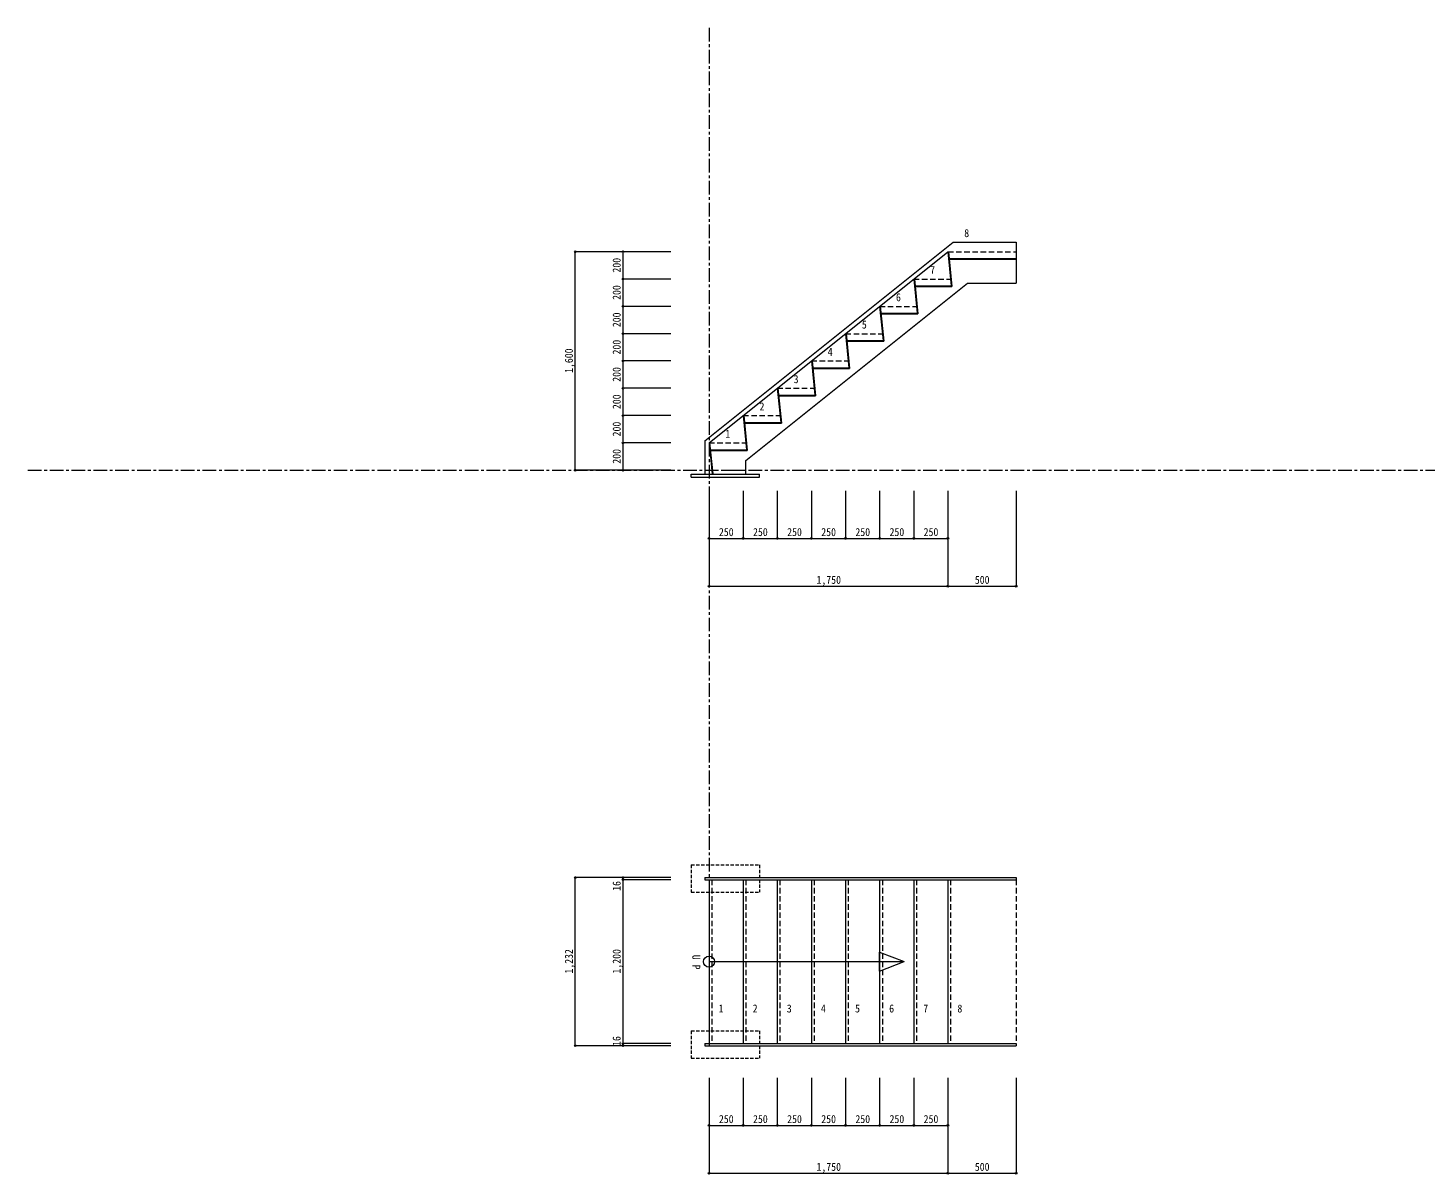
# Model space of a CAD drawing. Units: millimetres at full size, sheet at 1:20. Extents: x -43895 to 41224, y -1391 to 8430.
# Drawn here: x -43895 to -33658, y -1091 to 7304 of the extents above; entities that cross this region are included whole.
import ezdxf
from ezdxf.enums import TextEntityAlignment as Align

# ---------------------------------------------------------------- set-up
doc = ezdxf.new("R2010")
doc.units = ezdxf.units.MM
doc.header["$LTSCALE"] = 20
doc.header["$PDMODE"] = 32
doc.header["$PDSIZE"] = 12
for name, pattern in [('CHAIN1', [8, 5, -1, 1, -1]), ('DASHED1', [1.8, 1.2, -0.6]), ('DASHED2', [3, 2, -1])]:
    doc.linetypes.add(name, pattern=pattern)
for name, color, linetype, lineweight in [('5-0_通り芯', 4, 'CHAIN1', 9), ('5-1_ササラ', 3, 'Continuous', 13), ('5-2_踏み板', 2, 'Continuous', 13), ('5-3_寸法', 4, 'Continuous', 9), ('5-5_文字記事', 7, 'Continuous', 9), ('5-8_補強部材', 1, 'DASHED1', 13), ('5-D_仕上がり', 7, 'DASHED2', 18), ('5-E', 4, 'DASHED2', 9)]:
    doc.layers.add(name, color=color, linetype=linetype, lineweight=lineweight)
doc.styles.add('ＭＳ ゴシック', font='')
doc.styles.get('ＭＳ ゴシック').set_extended_font_data('MS Gothic')

msp = doc.modelspace()

# ---------------------------------------------------------------- linework, layer by layer
at = {"layer": '5-0_通り芯'}
for p, q in [((-38904.49, 7304.39), (-38904.49, -158.31)), ((-43894.54, 4064.76), (40980.99, 4064.76))]:
    msp.add_line(p, q, dxfattribs=at)
at = {"layer": '5-1_ササラ'}
for p, q in [((-38934.49, 4279.18), (-37115.01, 5734.76)), ((-37115.01, 5734.76), (-36654.49, 5734.76)), ((-36654.49, 5734.76), (-36654.49, 5434.76)), ((-38634.49, 4135), (-37009.78, 5434.76)), ((-37009.78, 5434.76), (-36654.49, 5434.76)), ((-38934.49, 4279.18), (-38934.49, 4036.76)), ((-38634.49, 4036.76), (-38634.49, 4135)), ((-38934.49, 4036.76), (-38634.49, 4036.76)), ((-38934.49, 1080.76), (-36654.49, 1080.76)), ((-38934.49, 1080.76), (-38934.49, 1064.76)), ((-38934.49, 1064.76), (-36654.49, 1064.76)), ((-36654.49, 1080.76), (-36654.49, 1064.76)), ((-38934.49, -135.24), (-36654.49, -135.24)), ((-38934.49, -135.24), (-38934.49, -151.24)), ((-38934.49, -151.24), (-36654.49, -151.24)), ((-36654.49, -135.24), (-36654.49, -151.24))]:
    msp.add_line(p, q, dxfattribs=at)
at = {"layer": '5-2_踏み板'}
for p, q in [((-38904.49, 4264.76), (-37154.49, 5664.76)), ((-37154.49, 5664.76), (-37150.01, 5665.21)), ((-37154.49, 5664.76), (-37129.49, 5414.76)), ((-37150.01, 5665.21), (-37124.52, 5410.26)), ((-37144.97, 5614.76), (-36654.49, 5614.76)), ((-37144.52, 5610.26), (-37144.52, 5614.76)), ((-37144.52, 5610.26), (-36654.49, 5610.26)), ((-37404.49, 5464.76), (-37400.01, 5465.21)), ((-37404.49, 5464.76), (-37379.49, 5214.76)), ((-37400.01, 5465.21), (-37374.52, 5210.26)), ((-37394.97, 5414.76), (-37129.49, 5414.76)), ((-37394.52, 5410.26), (-37394.52, 5414.76)), ((-37394.52, 5410.26), (-37124.52, 5410.26)), ((-37654.49, 5264.76), (-37650.01, 5265.21)), ((-37654.49, 5264.76), (-37629.49, 5014.76)), ((-37650.01, 5265.21), (-37624.52, 5010.26)), ((-37644.97, 5214.76), (-37379.49, 5214.76)), ((-37644.52, 5210.26), (-37644.52, 5214.76)), ((-37644.52, 5210.26), (-37374.52, 5210.26)), ((-37904.49, 5064.76), (-37900.01, 5065.21)), ((-37904.49, 5064.76), (-37879.49, 4814.76)), ((-37900.01, 5065.21), (-37874.52, 4810.26)), ((-37894.97, 5014.76), (-37629.49, 5014.76)), ((-37894.52, 5010.26), (-37894.52, 5014.76)), ((-37894.52, 5010.26), (-37624.52, 5010.26)), ((-38154.49, 4864.76), (-38150.01, 4865.21)), ((-38154.49, 4864.76), (-38129.49, 4614.76)), ((-38150.01, 4865.21), (-38124.52, 4610.26)), ((-38144.97, 4814.76), (-37879.49, 4814.76)), ((-38144.52, 4810.26), (-38144.52, 4814.76)), ((-38144.52, 4810.26), (-37874.52, 4810.26)), ((-38404.49, 4664.76), (-38400.01, 4665.21)), ((-38404.49, 4664.76), (-38379.49, 4414.76)), ((-38400.01, 4665.21), (-38374.52, 4410.26)), ((-38394.97, 4614.76), (-38129.49, 4614.76)), ((-38394.52, 4610.26), (-38394.52, 4614.76)), ((-38394.52, 4610.26), (-38124.52, 4610.26)), ((-38654.49, 4464.76), (-38650.01, 4465.21)), ((-38654.49, 4464.76), (-38629.49, 4214.76)), ((-38650.01, 4465.21), (-38624.52, 4210.26)), ((-38644.97, 4414.76), (-38379.49, 4414.76)), ((-38644.52, 4410.26), (-38644.52, 4414.76)), ((-38644.52, 4410.26), (-38374.52, 4410.26)), ((-38904.49, 4264.76), (-38900.01, 4265.21)), ((-38904.49, 4264.76), (-38881.69, 4036.76)), ((-38900.01, 4265.21), (-38877.21, 4037.21)), ((-38894.97, 4214.76), (-38629.49, 4214.76)), ((-38894.52, 4210.26), (-38894.52, 4214.76)), ((-38894.52, 4210.26), (-38624.52, 4210.26)), ((-38881.69, 4036.76), (-38877.21, 4037.21)), ((-38904.49, 1064.76), (-38904.49, -135.24)), ((-38654.49, 1064.76), (-38654.49, -135.24)), ((-38404.49, 1064.76), (-38404.49, -135.24)), ((-38154.49, 1064.76), (-38154.49, -135.24)), ((-37904.49, 1064.76), (-37904.49, -135.24)), ((-37654.49, 1064.76), (-37654.49, -135.24)), ((-37404.49, 1064.76), (-37404.49, -135.24)), ((-37154.49, 1064.76), (-37154.49, -135.24))]:
    msp.add_line(p, q, dxfattribs=at)
at = {"layer": '5-3_寸法'}
for p, q in [((-39884.49, 4064.76), (-39884.49, 5664.76)), ((-39184.49, 5664.76), (-39884.49, 5664.76)), ((-39534.49, 5464.76), (-39534.49, 5664.76)), ((-39184.49, 5664.76), (-39534.49, 5664.76)), ((-39534.49, 5264.76), (-39534.49, 5464.76)), ((-39184.49, 5464.76), (-39534.49, 5464.76)), ((-39534.49, 5064.76), (-39534.49, 5264.76)), ((-39184.49, 5264.76), (-39534.49, 5264.76)), ((-39534.49, 4864.76), (-39534.49, 5064.76)), ((-39184.49, 5064.76), (-39534.49, 5064.76)), ((-39534.49, 4664.76), (-39534.49, 4864.76)), ((-39184.49, 4864.76), (-39534.49, 4864.76)), ((-39534.49, 4464.76), (-39534.49, 4664.76)), ((-39184.49, 4664.76), (-39534.49, 4664.76)), ((-39534.49, 4264.76), (-39534.49, 4464.76)), ((-39184.49, 4464.76), (-39534.49, 4464.76)), ((-39534.49, 4064.76), (-39534.49, 4264.76)), ((-39184.49, 4264.76), (-39534.49, 4264.76)), ((-39184.49, 4064.76), (-39884.49, 4064.76)), ((-39184.49, 4064.76), (-39534.49, 4064.76)), ((-38904.49, 3914.76), (-38904.49, 3214.76)), ((-38904.49, 3914.76), (-38904.49, 3564.76)), ((-38654.49, 3914.76), (-38654.49, 3564.76)), ((-38404.49, 3914.76), (-38404.49, 3564.76)), ((-38154.49, 3914.76), (-38154.49, 3564.76)), ((-37904.49, 3914.76), (-37904.49, 3564.76)), ((-37654.49, 3914.76), (-37654.49, 3564.76)), ((-37404.49, 3914.76), (-37404.49, 3564.76)), ((-37154.49, 3914.76), (-37154.49, 3214.76)), ((-37154.49, 3914.76), (-37154.49, 3564.76)), ((-36654.49, 3914.76), (-36654.49, 3214.76)), ((-38904.49, 3564.76), (-38654.49, 3564.76)), ((-38654.49, 3564.76), (-38404.49, 3564.76)), ((-38404.49, 3564.76), (-38154.49, 3564.76)), ((-38154.49, 3564.76), (-37904.49, 3564.76)), ((-37904.49, 3564.76), (-37654.49, 3564.76)), ((-37654.49, 3564.76), (-37404.49, 3564.76)), ((-37404.49, 3564.76), (-37154.49, 3564.76)), ((-38904.49, 3214.76), (-37154.49, 3214.76)), ((-37154.49, 3214.76), (-36654.49, 3214.76)), ((-39884.49, -151.24), (-39884.49, 1080.76)), ((-39184.49, 1080.76), (-39884.49, 1080.76)), ((-39534.49, 1064.76), (-39534.49, 1080.76)), ((-39184.49, 1080.76), (-39534.49, 1080.76)), ((-39534.49, -135.24), (-39534.49, 1064.76)), ((-39184.49, 1064.76), (-39534.49, 1064.76)), ((-39184.49, -151.24), (-39884.49, -151.24)), ((-39534.49, -151.24), (-39534.49, -135.24)), ((-39184.49, -135.24), (-39534.49, -135.24)), ((-39184.49, -151.24), (-39534.49, -151.24)), ((-38904.49, -385.24), (-38904.49, -1085.24)), ((-38904.49, -385.24), (-38904.49, -735.24)), ((-38654.49, -385.24), (-38654.49, -735.24)), ((-38404.49, -385.24), (-38404.49, -735.24)), ((-38154.49, -385.24), (-38154.49, -735.24)), ((-37904.49, -385.24), (-37904.49, -735.24)), ((-37654.49, -385.24), (-37654.49, -735.24)), ((-37404.49, -385.24), (-37404.49, -735.24)), ((-37154.49, -385.24), (-37154.49, -1085.24)), ((-37154.49, -385.24), (-37154.49, -735.24)), ((-36654.49, -385.24), (-36654.49, -1085.24)), ((-38904.49, -735.24), (-38654.49, -735.24)), ((-38654.49, -735.24), (-38404.49, -735.24)), ((-38404.49, -735.24), (-38154.49, -735.24)), ((-38154.49, -735.24), (-37904.49, -735.24)), ((-37904.49, -735.24), (-37654.49, -735.24)), ((-37654.49, -735.24), (-37404.49, -735.24)), ((-37404.49, -735.24), (-37154.49, -735.24)), ((-38904.49, -1085.24), (-37154.49, -1085.24)), ((-37154.49, -1085.24), (-36654.49, -1085.24))]:
    msp.add_line(p, q, dxfattribs=at)
at = {"layer": '5-3_寸法', "color": 2}
for p in [(-39884.49, 5664.76), (-39534.49, 5664.76), (-39534.49, 5464.76), (-39534.49, 5264.76), (-39534.49, 5064.76), (-39534.49, 4864.76), (-39534.49, 4664.76), (-39534.49, 4464.76), (-39534.49, 4264.76), (-39884.49, 4064.76), (-39534.49, 4064.76), (-38904.49, 3564.76), (-38654.49, 3564.76), (-38404.49, 3564.76), (-38154.49, 3564.76), (-37904.49, 3564.76), (-37654.49, 3564.76), (-37404.49, 3564.76), (-37154.49, 3564.76), (-38904.49, 3214.76), (-37154.49, 3214.76), (-36654.49, 3214.76), (-39884.49, 1080.76), (-39534.49, 1080.76), (-39534.49, 1064.76), (-39884.49, -151.24), (-39534.49, -135.24), (-39534.49, -151.24), (-38904.49, -735.24), (-38654.49, -735.24), (-38404.49, -735.24), (-38154.49, -735.24), (-37904.49, -735.24), (-37654.49, -735.24), (-37404.49, -735.24), (-37154.49, -735.24), (-38904.49, -1085.24), (-37154.49, -1085.24), (-36654.49, -1085.24)]:
    msp.add_point(p, dxfattribs=at)
at = {"layer": '5-5_文字記事', "color": 4}
for p, q in [((-37654.49, 534.76), (-37474.49, 464.76)), ((-37654.49, 394.76), (-37654.49, 534.76)), ((-38904.49, 464.76), (-37474.49, 464.76)), ((-37654.49, 394.76), (-37474.49, 464.76))]:
    msp.add_line(p, q, dxfattribs=at)
msp.add_circle((-38904.49, 464.76), 40, dxfattribs=at)
at = {"layer": '5-8_補強部材', "linetype": 'Continuous'}
for p, q in [((-39034.49, 4014.76), (-38534.49, 4014.76)), ((-38534.49, 4014.76), (-38534.49, 4036.76))]:
    msp.add_line(p, q, dxfattribs=at)
at = {"layer": '5-8_補強部材'}
for p, q in [((-39034.49, 1172.76), (-39034.49, 972.76)), ((-39034.49, 1172.76), (-38534.49, 1172.76)), ((-38534.49, 1172.76), (-38534.49, 972.76)), ((-39034.49, 972.76), (-38534.49, 972.76)), ((-39034.49, -43.24), (-39034.49, -243.24)), ((-39034.49, -43.24), (-38534.49, -43.24)), ((-38534.49, -43.24), (-38534.49, -243.24)), ((-39034.49, -243.24), (-38534.49, -243.24))]:
    msp.add_line(p, q, dxfattribs=at)
at = {"layer": '5-8_補強部材', "linetype": 'Continuous'}
msp.add_lwpolyline([(-39034.49, 4014.76), (-39034.49, 4036.76), (-38534.49, 4036.76)], dxfattribs=at)
at = {"layer": '5-D_仕上がり'}
for p, q in [((-37154.49, 5664.76), (-36654.49, 5664.76)), ((-37404.49, 5464.76), (-37134.49, 5464.76)), ((-37654.49, 5264.76), (-37384.49, 5264.76)), ((-37904.49, 5064.76), (-37634.49, 5064.76)), ((-38154.49, 4864.76), (-37884.49, 4864.76)), ((-38404.49, 4664.76), (-38134.49, 4664.76)), ((-38654.49, 4464.76), (-38384.49, 4464.76)), ((-38904.49, 4264.76), (-38634.49, 4264.76)), ((-38934.49, 4064.76), (-38634.49, 4064.76))]:
    msp.add_line(p, q, dxfattribs=at)
at = {"layer": '5-E'}
for p, q in [((-38884.49, 1064.76), (-38884.49, -135.24)), ((-38634.49, 1064.76), (-38634.49, -135.24)), ((-38384.49, 1064.76), (-38384.49, -135.24)), ((-38134.49, 1064.76), (-38134.49, -135.24)), ((-37884.49, 1064.76), (-37884.49, -135.24)), ((-37634.49, 1064.76), (-37634.49, -135.24)), ((-37384.49, 1064.76), (-37384.49, -135.24)), ((-37134.49, 1064.76), (-37134.49, -135.24)), ((-36654.49, 1064.76), (-36654.49, -135.24))]:
    msp.add_line(p, q, dxfattribs=at)

# ---------------------------------------------------------------- texts
at = {"layer": '5-3_寸法', "color": 7, "style": 'ＭＳ ゴシック', "width": 0.9}
for s, p in [('200', (-39534.49, 5512.26)), ('200', (-39534.49, 5312.26)), ('200', (-39534.49, 5112.26)), ('200', (-39534.49, 4912.26)), ('1,600', (-39884.49, 4777.26)), ('200', (-39534.49, 4712.26)), ('200', (-39534.49, 4512.26)), ('200', (-39534.49, 4312.26)), ('200', (-39534.49, 4112.26)), ('16', (-39534.49, 983.26)), ('1,232', (-39884.49, 377.26)), ('1,200', (-39534.49, 377.26)), ('16', (-39534.49, -152.74))]:
    msp.add_text(s, height=58.65, rotation=90, dxfattribs=at).set_placement(p, align=Align.BOTTOM_LEFT)
for s, p in [('250', (-38831.99, 3564.76)), ('250', (-38581.99, 3564.76)), ('250', (-38331.99, 3564.76)), ('250', (-38081.99, 3564.76)), ('250', (-37831.99, 3564.76)), ('250', (-37581.99, 3564.76)), ('250', (-37331.99, 3564.76)), ('1,750', (-38116.99, 3214.76)), ('500', (-36956.99, 3214.76)), ('250', (-38831.99, -735.24)), ('250', (-38581.99, -735.24)), ('250', (-38331.99, -735.24)), ('250', (-38081.99, -735.24)), ('250', (-37831.99, -735.24)), ('250', (-37581.99, -735.24)), ('250', (-37331.99, -735.24)), ('1,750', (-38116.99, -1085.24)), ('500', (-36956.99, -1085.24))]:
    msp.add_text(s, height=58.65, dxfattribs=at).set_placement(p, align=Align.BOTTOM_LEFT)
at = {"layer": '5-5_文字記事', "style": 'ＭＳ ゴシック', "width": 0.9}
for s, p in [('8', (-37034.49, 5754.76)), ('7', (-37284.49, 5484.76)), ('6', (-37534.49, 5284.76)), ('5', (-37784.49, 5084.76)), ('4', (-38034.49, 4884.76)), ('3', (-38284.49, 4684.76)), ('2', (-38534.49, 4484.76)), ('1', (-38784.49, 4284.76)), ('1', (-38834.49, 74.76)), ('2', (-38584.49, 74.76)), ('3', (-38334.49, 74.76)), ('4', (-38084.49, 74.76)), ('5', (-37834.49, 74.76)), ('6', (-37584.49, 74.76)), ('7', (-37334.49, 74.76)), ('8', (-37084.49, 74.76))]:
    msp.add_text(s, height=58.65, dxfattribs=at).set_placement(p, align=Align.BOTTOM_LEFT)
msp.add_text('U P', height=58.65, rotation=270, dxfattribs=at).set_placement((-39044.49, 514.76), align=Align.BOTTOM_LEFT)

doc.saveas('drawing.dxf')
